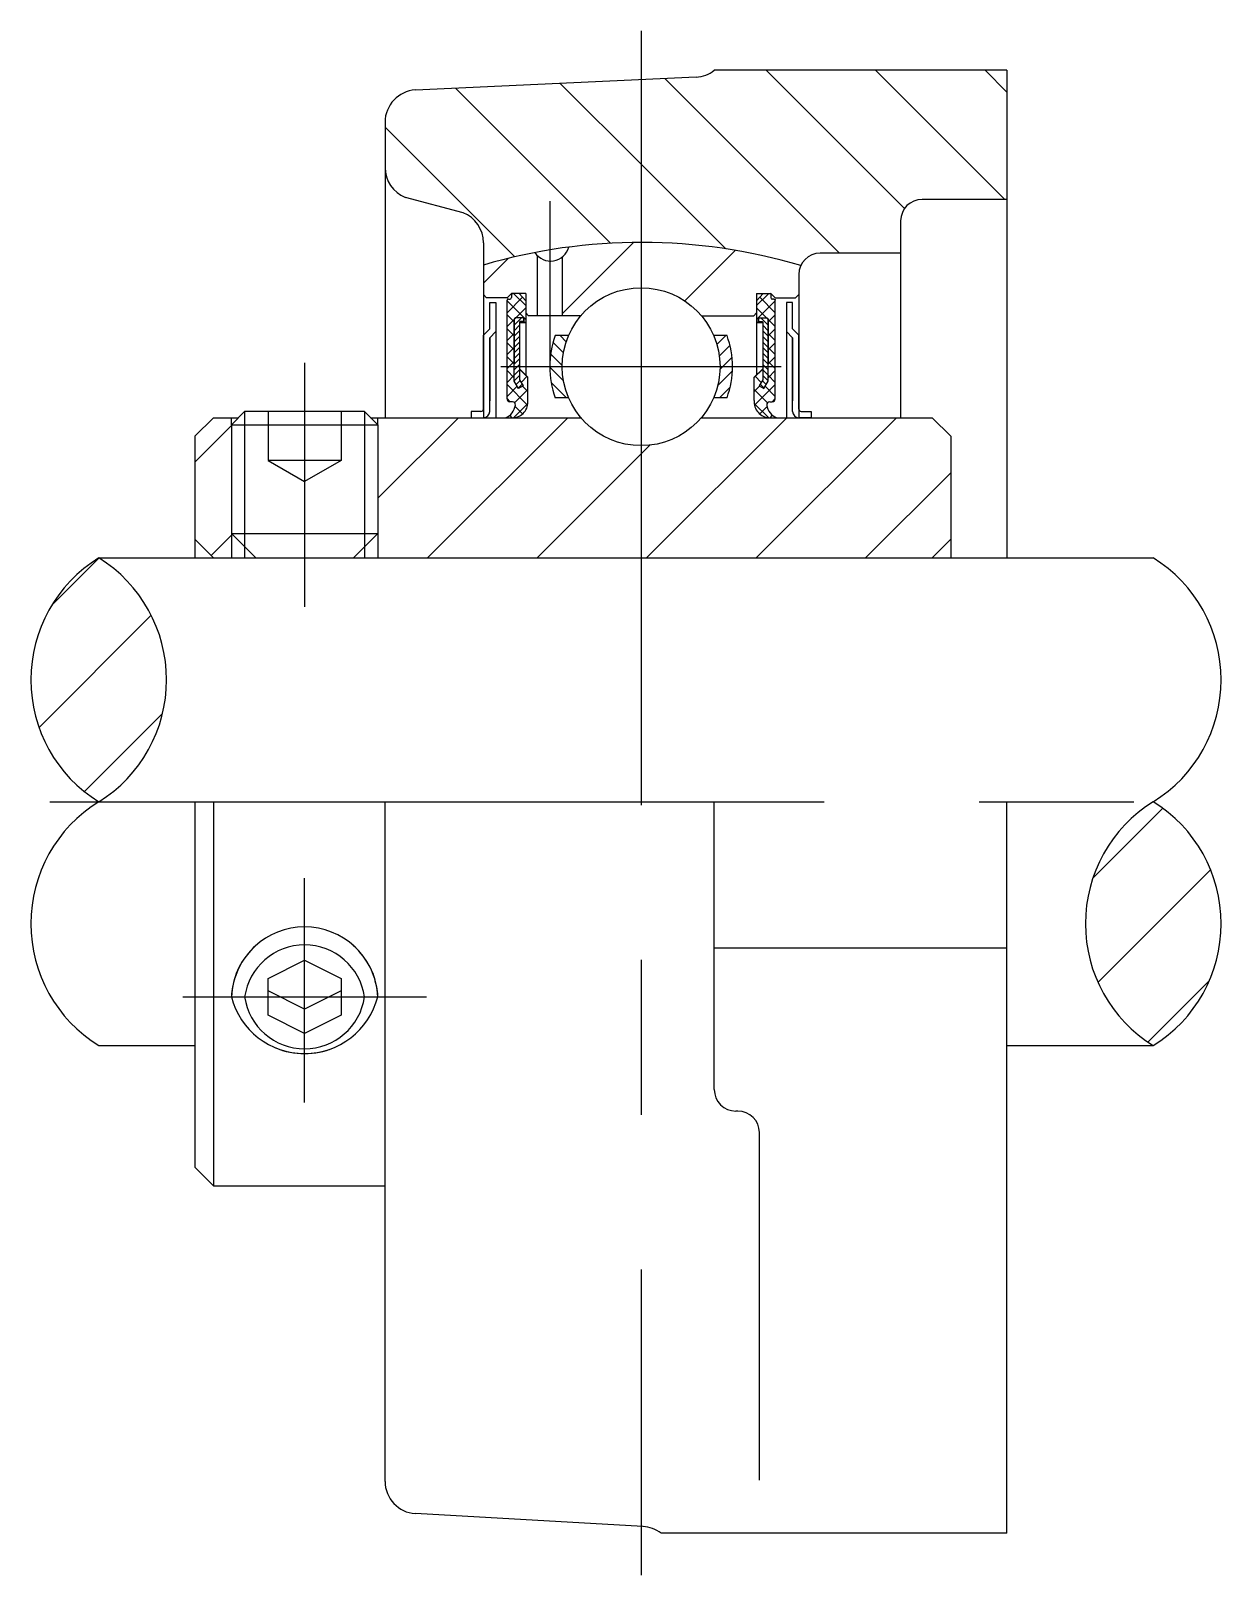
# Model space of a CAD drawing. Extents: x -59 to 146, y -79 to 32.
# Drawn here: x 97 to 145.8, y -31.7 to 31.6 of the extents above; entities that cross this region are included whole.
import ezdxf

# ---------------------------------------------------------------- set-up
doc = ezdxf.new("R2010")
doc.units = 0
for name, pattern in [('CENTER', [50.8, 31.75, -6.35, 6.35, -6.35]), ('DASHED', [19.05, 12.7, -6.35]), ('PHANTOM', [63.5, 31.75, -6.35, 6.35, -6.35, 6.35, -6.35])]:
    doc.linetypes.add(name, pattern=pattern)
doc.layers.get('0').update_dxf_attribs({"linetype": 'CONTINUOUS'})
doc.layers.add('CENTER', color=1, linetype='CENTER')

msp = doc.modelspace()

# ---------------------------------------------------------------- linework, layer by layer
at = {"color": 7, "linetype": 'CONTINUOUS'}
for p, q in [((137.029, 30), (125.029, 30)), ((137.029, 30), (137.029, 10)), ((124.288, 29.719), (112.774, 29.191)), ((111.529, 27.87), (111.529, 15.753)), ((114.732, 24.156), (112.361, 24.787)), ((137.029, 24.706), (133.554, 24.706)), ((132.671, 23.824), (132.671, 15.753)), ((115.564, 22.927), (115.564, 15.753)), ((117.783, 19.933), (117.783, 22.393)), ((118.803, 19.933), (118.803, 22.351)), ((132.671, 22.5), (129.376, 22.5)), ((128.493, 21.618), (128.493, 15.753)), ((115.691, 20.673), (115.564, 20.8)), ((116.532, 20.673), (115.691, 20.673)), ((115.818, 19.392), (115.818, 20.483)), ((115.818, 20.483), (116.071, 20.483)), ((115.818, 19.678), (115.818, 20.324)), ((116.071, 20.483), (116.071, 15.753)), ((116.529, 18.035), (116.529, 20.576)), ((116.529, 16.527), (116.529, 20.576)), ((116.711, 20.851), (116.532, 20.673)), ((116.59, 20.615), (116.567, 20.615)), ((116.59, 20.615), (116.65, 20.615)), ((117.297, 20.851), (116.711, 20.851)), ((116.711, 20.851), (116.711, 20.675)), ((117.025, 20.851), (116.753, 20.851)), ((117.025, 20.851), (117.297, 20.546)), ((117.297, 20.851), (117.297, 17.507)), ((117.297, 20.546), (117.297, 19.655)), ((126.76, 20.851), (126.76, 17.507)), ((126.76, 20.851), (127.346, 20.851)), ((127.032, 20.851), (126.76, 20.546)), ((126.76, 20.546), (126.76, 19.655)), ((127.032, 20.851), (127.304, 20.851)), ((127.346, 20.851), (127.525, 20.673)), ((127.346, 20.851), (127.346, 20.675)), ((127.467, 20.615), (127.407, 20.615)), ((127.467, 20.615), (127.49, 20.615)), ((127.525, 20.673), (128.366, 20.673)), ((127.528, 16.527), (127.528, 20.576)), ((127.528, 18.035), (127.528, 20.576)), ((127.986, 20.483), (127.986, 15.753)), ((128.239, 20.483), (127.986, 20.483)), ((128.239, 19.392), (128.239, 20.483)), ((128.239, 19.678), (128.239, 20.324)), ((128.366, 20.673), (128.493, 20.8)), ((116.822, 17.251), (116.822, 19.77)), ((116.822, 19.77), (116.822, 17.949)), ((117.218, 19.85), (116.902, 19.85)), ((117.218, 19.85), (116.902, 19.85)), ((117.043, 19.67), (117.043, 17.318)), ((117.043, 19.664), (117.043, 19.581)), ((117.043, 19.655), (117.297, 19.655)), ((117.297, 19.655), (117.043, 19.655)), ((117.218, 19.696), (117.075, 19.696)), ((117.218, 19.696), (117.218, 19.85)), ((117.218, 19.85), (117.218, 19.696)), ((117.297, 20.048), (117.412, 19.933)), ((119.557, 19.933), (117.412, 19.933)), ((124.501, 19.933), (126.645, 19.933)), ((126.76, 20.048), (126.645, 19.933)), ((126.76, 19.655), (127.014, 19.655)), ((127.014, 19.655), (126.76, 19.655)), ((126.839, 19.85), (126.839, 19.696)), ((126.839, 19.85), (127.155, 19.85)), ((126.839, 19.85), (127.155, 19.85)), ((126.839, 19.696), (126.839, 19.85)), ((126.839, 19.696), (126.982, 19.696)), ((127.014, 19.67), (127.014, 17.318)), ((127.014, 19.664), (127.014, 19.581)), ((127.235, 19.77), (127.235, 17.949)), ((127.235, 17.251), (127.235, 19.77)), ((115.818, 19.392), (115.564, 19.138)), ((115.564, 16.108), (115.564, 19.138)), ((115.818, 19.033), (116.071, 19.287)), ((115.818, 16.007), (115.818, 19.033)), ((115.818, 16.55), (115.818, 19.033)), ((115.818, 16.55), (115.818, 19.033)), ((115.818, 19.033), (115.818, 16.449)), ((119.053, 19.118), (118.505, 19.118)), ((125.552, 19.118), (125.004, 19.118)), ((128.239, 19.033), (127.986, 19.287)), ((128.239, 19.392), (128.493, 19.138)), ((128.239, 19.033), (128.239, 16.449)), ((128.239, 16.007), (128.239, 19.033)), ((128.239, 16.55), (128.239, 19.033)), ((128.239, 16.55), (128.239, 19.033)), ((128.493, 16.108), (128.493, 19.138)), ((117.386, 17.418), (117.043, 17.761)), ((126.671, 17.418), (127.014, 17.761)), ((116.996, 16.951), (116.822, 17.251)), ((117.043, 17.318), (117.043, 17.311)), ((117.043, 17.311), (117.19, 17.056)), ((117.386, 16.459), (117.386, 17.418)), ((126.671, 16.459), (126.671, 17.418)), ((127.014, 17.311), (126.867, 17.056)), ((127.014, 17.318), (127.014, 17.311)), ((127.061, 16.951), (127.235, 17.251)), ((117.19, 17.056), (116.996, 16.951)), ((119.053, 16.569), (118.505, 16.569)), ((125.552, 16.569), (125.004, 16.569)), ((126.867, 17.056), (127.061, 16.951)), ((105.77, 16), (105.229, 15.458)), ((110.687, 16), (105.77, 16)), ((110.687, 16), (111.229, 15.458)), ((115.462, 16.007), (115.056, 16.007)), ((115.056, 16.007), (115.056, 15.753)), ((116.754, 16.406), (116.65, 16.406)), ((127.303, 16.406), (127.407, 16.406)), ((128.595, 16.007), (129.001, 16.007)), ((129.001, 16.007), (129.001, 15.753)), ((103.729, 14.988), (104.493, 15.753)), ((104.493, 15.753), (105.523, 15.753)), ((105.229, 15.458), (111.229, 15.458)), ((105.229, 15.458), (105.229, 11)), ((110.934, 15.753), (119.557, 15.753)), ((111.229, 15.458), (111.229, 11)), ((115.056, 15.753), (115.564, 15.753)), ((124.501, 15.753), (133.964, 15.753)), ((129.001, 15.753), (128.493, 15.753)), ((133.964, 15.753), (134.729, 14.988)), ((103.729, 14.988), (103.729, 10)), ((134.729, 14.988), (134.729, 10)), ((105.229, 11), (111.229, 11)), ((105.229, 11), (106.229, 10)), ((111.229, 11), (110.229, 10)), ((103.729, 10.765), (104.493, 10)), ((105.77, 10.458), (105.77, 10)), ((110.687, 10.458), (110.687, 10)), ((133.964, 10), (134.729, 10.765)), ((103.729, 10), (137.029, 10)), ((104.493, 10), (133.964, 10)), ((103.729, 0), (103.729, -14.988)), ((104.493, 0), (104.493, -15.753)), ((111.529, -27.87), (111.529, 0)), ((125.029, -11.803), (125.029, 0)), ((137.029, -30), (137.029, 0)), ((106.729, -7.25), (108.229, -6.5)), ((108.229, -6.5), (109.729, -7.25)), ((106.729, -8.75), (106.729, -7.25)), ((109.729, -7.25), (109.729, -8.75)), ((105.229, -7.876), (105.229, -8)), ((108.229, -8.5), (106.729, -7.75)), ((109.729, -7.75), (108.229, -8.5)), ((111.229, -8), (111.229, -7.876)), ((108.229, -9.5), (106.729, -8.75)), ((108.229, -9.5), (108.229, -8.5)), ((109.729, -8.75), (108.229, -9.5)), ((125.999, -12.685), (125.911, -12.685)), ((126.881, -27.826), (126.881, -13.568)), ((103.729, -14.988), (104.493, -15.753)), ((104.493, -15.753), (111.529, -15.753)), ((122.106, -29.719), (112.774, -29.191)), ((137.029, -30), (122.847, -30))]:
    msp.add_line(p, q, dxfattribs=at)
at = {"color": 3, "linetype": 'CONTINUOUS'}
for p, q in [((132.828, 24.326), (127.154, 30)), ((136.939, 24.706), (131.645, 30)), ((137.029, 29.106), (136.135, 30)), ((120.777, 22.907), (114.418, 29.266)), ((122.029, 26.146), (118.711, 29.463)), ((130.164, 22.5), (123.004, 29.66)), ((116.846, 22.348), (111.529, 27.665)), ((125.497, 22.678), (122.029, 26.146)), ((118.803, 20.02), (121.722, 22.939)), ((115.564, 21.271), (116.577, 22.284)), ((123.815, 20.543), (125.887, 22.614)), ((116.529, 20.058), (117.165, 20.694)), ((117.297, 19.775), (116.529, 20.543)), ((116.711, 20.812), (116.75, 20.851)), ((117.297, 20.348), (116.794, 20.851)), ((126.76, 20.348), (127.263, 20.851)), ((126.76, 19.775), (127.528, 20.543)), ((127.528, 20.058), (126.892, 20.694)), ((127.346, 20.812), (127.307, 20.851)), ((116.822, 19.678), (116.529, 19.971)), ((116.529, 19.486), (116.823, 19.78)), ((116.822, 19.55), (117.122, 19.85)), ((116.823, 19.78), (116.892, 19.849)), ((116.892, 19.849), (117.297, 20.254)), ((117.197, 19.696), (117.218, 19.717)), ((117.271, 19.655), (117.297, 19.682)), ((127.165, 19.849), (126.76, 20.254)), ((126.786, 19.655), (126.76, 19.682)), ((126.86, 19.696), (126.839, 19.717)), ((127.235, 19.55), (126.935, 19.85)), ((127.234, 19.78), (127.165, 19.849)), ((127.528, 19.486), (127.234, 19.78)), ((127.235, 19.678), (127.528, 19.971)), ((116.822, 19.105), (116.529, 19.398)), ((116.529, 18.914), (116.822, 19.207)), ((116.822, 19.321), (117.043, 19.542)), ((116.822, 19.092), (117.043, 19.313)), ((116.822, 18.864), (117.043, 19.084)), ((118.958, 18.87), (118.71, 19.118)), ((125.135, 18.753), (125.5, 19.118)), ((127.235, 19.321), (127.014, 19.542)), ((127.235, 19.092), (127.014, 19.313)), ((127.235, 18.864), (127.014, 19.084)), ((127.235, 19.105), (127.528, 19.398)), ((127.528, 18.914), (127.235, 19.207)), ((116.822, 18.533), (116.529, 18.826)), ((116.529, 18.342), (116.822, 18.635)), ((116.822, 18.635), (117.043, 18.855)), ((116.822, 18.406), (117.043, 18.627)), ((116.822, 18.177), (117.043, 18.398)), ((118.842, 18.414), (118.416, 18.839)), ((125.236, 18.281), (125.672, 18.717)), ((127.235, 18.635), (127.014, 18.855)), ((127.235, 18.406), (127.014, 18.627)), ((127.235, 18.177), (127.014, 18.398)), ((127.235, 18.533), (127.528, 18.826)), ((127.528, 18.342), (127.235, 18.635)), ((116.822, 17.961), (116.529, 18.254)), ((116.529, 17.769), (116.822, 18.062)), ((116.822, 17.948), (117.043, 18.169)), ((116.822, 17.719), (117.043, 17.94)), ((117.386, 17.398), (117.043, 17.74)), ((117.043, 17.711), (117.068, 17.736)), ((118.843, 17.268), (118.282, 17.829)), ((118.792, 17.892), (118.318, 18.365)), ((125.264, 17.737), (125.37, 17.843)), ((125.37, 17.843), (125.756, 18.229)), ((126.671, 17.398), (127.014, 17.74)), ((127.014, 17.711), (126.989, 17.736)), ((127.235, 17.948), (127.014, 18.169)), ((127.235, 17.719), (127.014, 17.94)), ((127.235, 17.961), (127.528, 18.254)), ((127.528, 17.769), (127.235, 18.062)), ((116.822, 17.389), (116.529, 17.682)), ((116.529, 17.197), (116.822, 17.49)), ((117.376, 16.263), (116.529, 17.109)), ((116.822, 17.49), (117.043, 17.711)), ((116.822, 17.261), (117.043, 17.482)), ((116.902, 17.112), (117.064, 17.274)), ((116.986, 16.967), (117.148, 17.129)), ((117.106, 17.202), (117.354, 17.45)), ((118.97, 16.569), (118.337, 17.202)), ((125.173, 17.073), (125.772, 17.672)), ((126.681, 16.263), (127.528, 17.109)), ((126.951, 17.202), (126.703, 17.45)), ((127.071, 16.967), (126.909, 17.129)), ((127.155, 17.112), (126.993, 17.274)), ((127.235, 17.49), (127.014, 17.711)), ((127.235, 17.261), (127.014, 17.482)), ((127.235, 17.389), (127.528, 17.682)), ((127.528, 17.197), (127.235, 17.49)), ((116.529, 16.625), (116.944, 17.04)), ((116.66, 16.406), (116.529, 16.537)), ((116.843, 16.366), (117.386, 16.909)), ((117.386, 16.825), (117.168, 17.043)), ((125.24, 16.569), (125.682, 17.01)), ((126.671, 16.825), (126.889, 17.043)), ((127.214, 16.366), (126.671, 16.909)), ((127.528, 16.625), (127.113, 17.04)), ((127.397, 16.406), (127.528, 16.537)), ((105.77, 16), (105.77, 10.458)), ((110.687, 16), (110.687, 10.458)), ((116.741, 15.753), (116.641, 15.853)), ((116.804, 15.755), (117.387, 16.338)), ((117.162, 15.904), (116.862, 16.205)), ((127.253, 15.755), (126.67, 16.338)), ((126.895, 15.904), (127.195, 16.205)), ((127.316, 15.753), (127.416, 15.853)), ((103.729, 13.926), (105.229, 15.426)), ((105.229, 15.458), (105.229, 15.753)), ((111.229, 15.458), (111.229, 15.753)), ((111.229, 12.446), (114.536, 15.753)), ((113.273, 10), (119.026, 15.753)), ((122.253, 10), (128.006, 15.753)), ((126.743, 10), (132.496, 15.753)), ((122.029, 14.265), (122.389, 14.626)), ((117.763, 10), (122.029, 14.265)), ((131.233, 10), (134.729, 13.495)), ((104.393, 10.1), (105.229, 10.936)), ((105.229, 11), (105.229, 10)), ((111.229, 11), (111.229, 10))]:
    msp.add_line(p, q, dxfattribs=at)
at = {"color": 3, "linetype": 'DASHED'}
for p, q in [((106.729, 16), (106.729, 14)), ((108.229, 16), (108.229, 14)), ((109.729, 16), (109.729, 14)), ((109.729, 14), (106.729, 14)), ((106.729, 14), (108.229, 13.134)), ((109.729, 14), (108.229, 13.134)), ((137.029, -6), (125.029, -6))]:
    msp.add_line(p, q, dxfattribs=at)
at = {"color": 3, "linetype": 'PHANTOM'}
for p, q in [((97.861, 8.058), (99.796, 9.994)), ((99.786, 10), (103.729, 10)), ((137.029, 10), (143.032, 10)), ((97.338, 3.045), (101.94, 7.647)), ((99.199, 0.416), (102.405, 3.622)), ((140.554, -3.13), (143.421, -0.263)), ((140.765, -7.409), (145.384, -2.79)), ((142.809, -9.855), (145.333, -7.332)), ((99.786, -10), (103.729, -10)), ((137.029, -10), (143.032, -10))]:
    msp.add_line(p, q, dxfattribs=at)
at = {"color": 7, "linetype": 'CONTINUOUS'}
for points in [[(116.567, 20.615, 0), (116.567, 20.615, 0), (116.567, 20.615, 0), (116.566, 20.615, 0), (116.566, 20.614, 0), (116.565, 20.614, 0), (116.565, 20.614, 0), (116.564, 20.614, 0), (116.564, 20.614, 0), (116.563, 20.614, 0), (116.563, 20.614, 0), (116.562, 20.614, 0), (116.562, 20.614, 0), (116.561, 20.614, 0), (116.561, 20.614, 0), (116.56, 20.614, 0), (116.56, 20.614, 0), (116.56, 20.614, 0), (116.559, 20.614, 0), (116.559, 20.614, 0), (116.558, 20.613, 0), (116.558, 20.613, 0), (116.557, 20.613, 0), (116.557, 20.613, 0), (116.556, 20.613, 0), (116.556, 20.613, 0), (116.556, 20.613, 0), (116.555, 20.613, 0), (116.555, 20.612, 0), (116.554, 20.612, 0), (116.554, 20.612, 0), (116.553, 20.612, 0), (116.553, 20.612, 0), (116.552, 20.611, 0), (116.552, 20.611, 0), (116.552, 20.611, 0), (116.551, 20.611, 0), (116.551, 20.611, 0), (116.55, 20.61, 0), (116.55, 20.61, 0), (116.55, 20.61, 0), (116.549, 20.61, 0), (116.549, 20.61, 0), (116.548, 20.609, 0), (116.548, 20.609, 0), (116.547, 20.609, 0), (116.547, 20.609, 0), (116.547, 20.608, 0), (116.546, 20.608, 0), (116.546, 20.608, 0), (116.546, 20.608, 0), (116.545, 20.607, 0), (116.545, 20.607, 0), (116.544, 20.607, 0), (116.544, 20.607, 0), (116.544, 20.606, 0), (116.543, 20.606, 0), (116.543, 20.606, 0), (116.543, 20.605, 0), (116.542, 20.605, 0), (116.542, 20.605, 0), (116.542, 20.604, 0), (116.541, 20.604, 0), (116.541, 20.604, 0), (116.541, 20.603, 0), (116.54, 20.603, 0), (116.54, 20.603, 0), (116.54, 20.602, 0), (116.539, 20.602, 0), (116.539, 20.602, 0), (116.539, 20.601, 0), (116.538, 20.601, 0), (116.538, 20.601, 0), (116.538, 20.6, 0), (116.537, 20.6, 0), (116.537, 20.6, 0), (116.537, 20.599, 0), (116.537, 20.599, 0), (116.536, 20.598, 0), (116.536, 20.598, 0), (116.536, 20.598, 0), (116.536, 20.597, 0), (116.535, 20.597, 0), (116.535, 20.596, 0), (116.535, 20.596, 0), (116.535, 20.596, 0), (116.534, 20.595, 0), (116.534, 20.595, 0), (116.534, 20.595, 0), (116.534, 20.594, 0), (116.533, 20.594, 0), (116.533, 20.593, 0), (116.533, 20.593, 0), (116.533, 20.592, 0), (116.533, 20.592, 0), (116.532, 20.591, 0), (116.532, 20.591, 0), (116.532, 20.591, 0), (116.532, 20.59, 0), (116.532, 20.59, 0), (116.532, 20.589, 0), (116.531, 20.589, 0), (116.531, 20.588, 0), (116.531, 20.588, 0), (116.531, 20.588, 0), (116.531, 20.587, 0), (116.531, 20.587, 0), (116.531, 20.586, 0), (116.531, 20.586, 0), (116.53, 20.585, 0), (116.53, 20.585, 0), (116.53, 20.584, 0), (116.53, 20.584, 0), (116.53, 20.584, 0), (116.53, 20.583, 0), (116.53, 20.583, 0), (116.53, 20.582, 0), (116.53, 20.582, 0), (116.53, 20.581, 0), (116.53, 20.581, 0), (116.53, 20.58, 0), (116.53, 20.58, 0), (116.529, 20.579, 0), (116.529, 20.579, 0), (116.529, 20.578, 0), (116.529, 20.578, 0), (116.529, 20.577, 0), (116.529, 20.577, 0), (116.529, 20.576, 0)], [(127.49, 20.615, 0), (127.49, 20.615, 0), (127.491, 20.615, 0), (127.491, 20.615, 0), (127.491, 20.614, 0), (127.492, 20.614, 0), (127.492, 20.614, 0), (127.493, 20.614, 0), (127.493, 20.614, 0), (127.494, 20.614, 0), (127.494, 20.614, 0), (127.495, 20.614, 0), (127.495, 20.614, 0), (127.496, 20.614, 0), (127.496, 20.614, 0), (127.497, 20.614, 0), (127.497, 20.614, 0), (127.497, 20.614, 0), (127.498, 20.614, 0), (127.498, 20.614, 0), (127.499, 20.613, 0), (127.499, 20.613, 0), (127.5, 20.613, 0), (127.5, 20.613, 0), (127.501, 20.613, 0), (127.501, 20.613, 0), (127.502, 20.613, 0), (127.502, 20.613, 0), (127.502, 20.612, 0), (127.503, 20.612, 0), (127.503, 20.612, 0), (127.504, 20.612, 0), (127.504, 20.612, 0), (127.505, 20.611, 0), (127.505, 20.611, 0), (127.505, 20.611, 0), (127.506, 20.611, 0), (127.506, 20.611, 0), (127.507, 20.61, 0), (127.507, 20.61, 0), (127.508, 20.61, 0), (127.508, 20.61, 0), (127.508, 20.61, 0), (127.509, 20.609, 0), (127.509, 20.609, 0), (127.51, 20.609, 0), (127.51, 20.609, 0), (127.51, 20.608, 0), (127.511, 20.608, 0), (127.511, 20.608, 0), (127.512, 20.608, 0), (127.512, 20.607, 0), (127.512, 20.607, 0), (127.513, 20.607, 0), (127.513, 20.607, 0), (127.513, 20.606, 0), (127.514, 20.606, 0), (127.514, 20.606, 0), (127.514, 20.605, 0), (127.515, 20.605, 0), (127.515, 20.605, 0), (127.516, 20.604, 0), (127.516, 20.604, 0), (127.516, 20.604, 0), (127.517, 20.603, 0), (127.517, 20.603, 0), (127.517, 20.603, 0), (127.518, 20.602, 0), (127.518, 20.602, 0), (127.518, 20.602, 0), (127.518, 20.601, 0), (127.519, 20.601, 0), (127.519, 20.601, 0), (127.519, 20.6, 0), (127.52, 20.6, 0), (127.52, 20.6, 0), (127.52, 20.599, 0), (127.52, 20.599, 0), (127.521, 20.598, 0), (127.521, 20.598, 0), (127.521, 20.598, 0), (127.522, 20.597, 0), (127.522, 20.597, 0), (127.522, 20.596, 0), (127.522, 20.596, 0), (127.523, 20.596, 0), (127.523, 20.595, 0), (127.523, 20.595, 0), (127.523, 20.595, 0), (127.523, 20.594, 0), (127.524, 20.594, 0), (127.524, 20.593, 0), (127.524, 20.593, 0), (127.524, 20.592, 0), (127.524, 20.592, 0), (127.525, 20.591, 0), (127.525, 20.591, 0), (127.525, 20.591, 0), (127.525, 20.59, 0), (127.525, 20.59, 0), (127.525, 20.589, 0), (127.526, 20.589, 0), (127.526, 20.588, 0), (127.526, 20.588, 0), (127.526, 20.588, 0), (127.526, 20.587, 0), (127.526, 20.587, 0), (127.526, 20.586, 0), (127.527, 20.586, 0), (127.527, 20.585, 0), (127.527, 20.585, 0), (127.527, 20.584, 0), (127.527, 20.584, 0), (127.527, 20.584, 0), (127.527, 20.583, 0), (127.527, 20.583, 0), (127.527, 20.582, 0), (127.527, 20.582, 0), (127.527, 20.581, 0), (127.527, 20.581, 0), (127.528, 20.58, 0), (127.528, 20.58, 0), (127.528, 20.579, 0), (127.528, 20.579, 0), (127.528, 20.578, 0), (127.528, 20.578, 0), (127.528, 20.577, 0), (127.528, 20.577, 0), (127.528, 20.576, 0)], [(116.902, 19.85, 0), (116.901, 19.85, 0), (116.9, 19.85, 0), (116.899, 19.85, 0), (116.898, 19.85, 0), (116.897, 19.85, 0), (116.896, 19.85, 0), (116.895, 19.849, 0), (116.894, 19.849, 0), (116.893, 19.849, 0), (116.892, 19.849, 0), (116.891, 19.849, 0), (116.89, 19.849, 0), (116.889, 19.849, 0), (116.888, 19.849, 0), (116.887, 19.848, 0), (116.886, 19.848, 0), (116.885, 19.848, 0), (116.884, 19.848, 0), (116.883, 19.848, 0), (116.882, 19.847, 0), (116.882, 19.847, 0), (116.881, 19.847, 0), (116.88, 19.847, 0), (116.879, 19.846, 0), (116.878, 19.846, 0), (116.877, 19.846, 0), (116.876, 19.846, 0), (116.875, 19.845, 0), (116.874, 19.845, 0), (116.873, 19.845, 0), (116.872, 19.844, 0), (116.871, 19.844, 0), (116.87, 19.843, 0), (116.87, 19.843, 0), (116.869, 19.843, 0), (116.868, 19.842, 0), (116.867, 19.842, 0), (116.866, 19.841, 0), (116.865, 19.841, 0), (116.864, 19.84, 0), (116.863, 19.84, 0), (116.863, 19.84, 0), (116.862, 19.839, 0), (116.861, 19.838, 0), (116.86, 19.838, 0), (116.859, 19.837, 0), (116.858, 19.837, 0), (116.858, 19.836, 0), (116.857, 19.836, 0), (116.856, 19.835, 0), (116.855, 19.835, 0), (116.854, 19.834, 0), (116.854, 19.834, 0), (116.853, 19.833, 0), (116.852, 19.832, 0), (116.851, 19.832, 0), (116.851, 19.831, 0), (116.85, 19.831, 0), (116.849, 19.83, 0), (116.848, 19.829, 0), (116.848, 19.829, 0), (116.847, 19.828, 0), (116.846, 19.827, 0), (116.846, 19.826, 0), (116.845, 19.826, 0), (116.844, 19.825, 0), (116.844, 19.824, 0), (116.843, 19.824, 0), (116.842, 19.823, 0), (116.842, 19.822, 0), (116.841, 19.822, 0), (116.84, 19.821, 0), (116.84, 19.82, 0), (116.839, 19.819, 0), (116.839, 19.819, 0), (116.838, 19.818, 0), (116.837, 19.817, 0), (116.837, 19.816, 0), (116.836, 19.815, 0), (116.836, 19.814, 0), (116.835, 19.814, 0), (116.835, 19.813, 0), (116.834, 19.812, 0), (116.834, 19.811, 0), (116.833, 19.81, 0), (116.833, 19.81, 0), (116.832, 19.809, 0), (116.832, 19.808, 0), (116.831, 19.807, 0), (116.831, 19.806, 0), (116.83, 19.805, 0), (116.83, 19.804, 0), (116.83, 19.803, 0), (116.829, 19.803, 0), (116.829, 19.802, 0), (116.828, 19.801, 0), (116.828, 19.8, 0), (116.828, 19.799, 0), (116.827, 19.798, 0), (116.827, 19.797, 0), (116.827, 19.796, 0), (116.826, 19.795, 0), (116.826, 19.794, 0), (116.826, 19.794, 0), (116.826, 19.793, 0), (116.825, 19.792, 0), (116.825, 19.791, 0), (116.825, 19.79, 0), (116.825, 19.789, 0), (116.824, 19.788, 0), (116.824, 19.787, 0), (116.824, 19.786, 0), (116.824, 19.785, 0), (116.824, 19.784, 0), (116.823, 19.783, 0), (116.823, 19.782, 0), (116.823, 19.781, 0), (116.823, 19.78, 0), (116.823, 19.779, 0), (116.823, 19.778, 0), (116.823, 19.777, 0), (116.823, 19.776, 0), (116.823, 19.775, 0), (116.822, 19.774, 0), (116.822, 19.773, 0), (116.822, 19.772, 0), (116.822, 19.771, 0), (116.822, 19.77, 0)], [(117.075, 19.696, 0), (117.075, 19.696, 0), (117.074, 19.696, 0), (117.074, 19.696, 0), (117.073, 19.696, 0), (117.073, 19.696, 0), (117.073, 19.696, 0), (117.072, 19.696, 0), (117.072, 19.696, 0), (117.071, 19.696, 0), (117.071, 19.696, 0), (117.071, 19.696, 0), (117.07, 19.695, 0), (117.07, 19.695, 0), (117.07, 19.695, 0), (117.069, 19.695, 0), (117.069, 19.695, 0), (117.068, 19.695, 0), (117.068, 19.695, 0), (117.068, 19.695, 0), (117.067, 19.695, 0), (117.067, 19.695, 0), (117.066, 19.695, 0), (117.066, 19.695, 0), (117.066, 19.695, 0), (117.065, 19.694, 0), (117.065, 19.694, 0), (117.065, 19.694, 0), (117.064, 19.694, 0), (117.064, 19.694, 0), (117.064, 19.694, 0), (117.063, 19.694, 0), (117.063, 19.694, 0), (117.062, 19.693, 0), (117.062, 19.693, 0), (117.062, 19.693, 0), (117.061, 19.693, 0), (117.061, 19.693, 0), (117.061, 19.692, 0), (117.06, 19.692, 0), (117.06, 19.692, 0), (117.06, 19.692, 0), (117.059, 19.692, 0), (117.059, 19.692, 0), (117.059, 19.691, 0), (117.058, 19.691, 0), (117.058, 19.691, 0), (117.058, 19.691, 0), (117.057, 19.691, 0), (117.057, 19.69, 0), (117.057, 19.69, 0), (117.056, 19.69, 0), (117.056, 19.69, 0), (117.056, 19.689, 0), (117.055, 19.689, 0), (117.055, 19.689, 0), (117.055, 19.689, 0), (117.055, 19.688, 0), (117.054, 19.688, 0), (117.054, 19.688, 0), (117.054, 19.688, 0), (117.053, 19.687, 0), (117.053, 19.687, 0), (117.053, 19.687, 0), (117.053, 19.687, 0), (117.052, 19.686, 0), (117.052, 19.686, 0), (117.052, 19.686, 0), (117.051, 19.686, 0), (117.051, 19.685, 0), (117.051, 19.685, 0), (117.051, 19.685, 0), (117.05, 19.684, 0), (117.05, 19.684, 0), (117.05, 19.684, 0), (117.05, 19.683, 0), (117.049, 19.683, 0), (117.049, 19.683, 0), (117.049, 19.682, 0), (117.049, 19.682, 0), (117.049, 19.682, 0), (117.048, 19.681, 0), (117.048, 19.681, 0), (117.048, 19.681, 0), (117.048, 19.68, 0), (117.048, 19.68, 0), (117.047, 19.68, 0), (117.047, 19.68, 0), (117.047, 19.679, 0), (117.047, 19.679, 0), (117.047, 19.678, 0), (117.046, 19.678, 0), (117.046, 19.678, 0), (117.046, 19.677, 0), (117.046, 19.677, 0), (117.046, 19.677, 0), (117.046, 19.676, 0), (117.045, 19.676, 0), (117.045, 19.676, 0), (117.045, 19.675, 0), (117.045, 19.675, 0), (117.045, 19.674, 0), (117.045, 19.674, 0), (117.045, 19.674, 0), (117.045, 19.673, 0), (117.044, 19.673, 0), (117.044, 19.673, 0), (117.044, 19.672, 0), (117.044, 19.672, 0), (117.044, 19.672, 0), (117.044, 19.671, 0), (117.044, 19.671, 0), (117.044, 19.67, 0), (117.044, 19.67, 0), (117.044, 19.67, 0), (117.044, 19.669, 0), (117.044, 19.669, 0), (117.044, 19.668, 0), (117.043, 19.668, 0), (117.043, 19.668, 0), (117.043, 19.667, 0), (117.043, 19.667, 0), (117.043, 19.666, 0), (117.043, 19.666, 0), (117.043, 19.666, 0), (117.043, 19.665, 0), (117.043, 19.665, 0), (117.043, 19.665, 0), (117.043, 19.664, 0)], [(126.982, 19.696, 0), (126.983, 19.696, 0), (126.983, 19.696, 0), (126.983, 19.696, 0), (126.984, 19.696, 0), (126.984, 19.696, 0), (126.984, 19.696, 0), (126.985, 19.696, 0), (126.985, 19.696, 0), (126.986, 19.696, 0), (126.986, 19.696, 0), (126.986, 19.696, 0), (126.987, 19.695, 0), (126.987, 19.695, 0), (126.988, 19.695, 0), (126.988, 19.695, 0), (126.988, 19.695, 0), (126.989, 19.695, 0), (126.989, 19.695, 0), (126.989, 19.695, 0), (126.99, 19.695, 0), (126.99, 19.695, 0), (126.991, 19.695, 0), (126.991, 19.695, 0), (126.991, 19.695, 0), (126.992, 19.694, 0), (126.992, 19.694, 0), (126.992, 19.694, 0), (126.993, 19.694, 0), (126.993, 19.694, 0), (126.994, 19.694, 0), (126.994, 19.694, 0), (126.994, 19.694, 0), (126.995, 19.693, 0), (126.995, 19.693, 0), (126.995, 19.693, 0), (126.996, 19.693, 0), (126.996, 19.693, 0), (126.996, 19.692, 0), (126.997, 19.692, 0), (126.997, 19.692, 0), (126.997, 19.692, 0), (126.998, 19.692, 0), (126.998, 19.692, 0), (126.998, 19.691, 0), (126.999, 19.691, 0), (126.999, 19.691, 0), (126.999, 19.691, 0), (127, 19.691, 0), (127, 19.69, 0), (127, 19.69, 0), (127.001, 19.69, 0), (127.001, 19.69, 0), (127.001, 19.689, 0), (127.002, 19.689, 0), (127.002, 19.689, 0), (127.002, 19.689, 0), (127.003, 19.688, 0), (127.003, 19.688, 0), (127.003, 19.688, 0), (127.003, 19.688, 0), (127.004, 19.687, 0), (127.004, 19.687, 0), (127.004, 19.687, 0), (127.005, 19.687, 0), (127.005, 19.686, 0), (127.005, 19.686, 0), (127.005, 19.686, 0), (127.006, 19.686, 0), (127.006, 19.685, 0), (127.006, 19.685, 0), (127.006, 19.685, 0), (127.007, 19.684, 0), (127.007, 19.684, 0), (127.007, 19.684, 0), (127.007, 19.683, 0), (127.008, 19.683, 0), (127.008, 19.683, 0), (127.008, 19.682, 0), (127.008, 19.682, 0), (127.009, 19.682, 0), (127.009, 19.681, 0), (127.009, 19.681, 0), (127.009, 19.681, 0), (127.009, 19.68, 0), (127.01, 19.68, 0), (127.01, 19.68, 0), (127.01, 19.68, 0), (127.01, 19.679, 0), (127.01, 19.679, 0), (127.01, 19.678, 0), (127.011, 19.678, 0), (127.011, 19.678, 0), (127.011, 19.677, 0), (127.011, 19.677, 0), (127.011, 19.677, 0), (127.011, 19.676, 0), (127.012, 19.676, 0), (127.012, 19.676, 0), (127.012, 19.675, 0), (127.012, 19.675, 0), (127.012, 19.674, 0), (127.012, 19.674, 0), (127.012, 19.674, 0), (127.012, 19.673, 0), (127.013, 19.673, 0), (127.013, 19.673, 0), (127.013, 19.672, 0), (127.013, 19.672, 0), (127.013, 19.672, 0), (127.013, 19.671, 0), (127.013, 19.671, 0), (127.013, 19.67, 0), (127.013, 19.67, 0), (127.013, 19.67, 0), (127.013, 19.669, 0), (127.014, 19.669, 0), (127.014, 19.668, 0), (127.014, 19.668, 0), (127.014, 19.668, 0), (127.014, 19.667, 0), (127.014, 19.667, 0), (127.014, 19.666, 0), (127.014, 19.666, 0), (127.014, 19.666, 0), (127.014, 19.665, 0), (127.014, 19.665, 0), (127.014, 19.665, 0), (127.014, 19.664, 0)], [(127.155, 19.85, 0), (127.156, 19.85, 0), (127.157, 19.85, 0), (127.158, 19.85, 0), (127.159, 19.85, 0), (127.16, 19.85, 0), (127.161, 19.85, 0), (127.162, 19.849, 0), (127.163, 19.849, 0), (127.164, 19.849, 0), (127.165, 19.849, 0), (127.166, 19.849, 0), (127.167, 19.849, 0), (127.168, 19.849, 0), (127.169, 19.849, 0), (127.17, 19.848, 0), (127.171, 19.848, 0), (127.172, 19.848, 0), (127.173, 19.848, 0), (127.174, 19.848, 0), (127.175, 19.847, 0), (127.176, 19.847, 0), (127.176, 19.847, 0), (127.177, 19.847, 0), (127.178, 19.846, 0), (127.179, 19.846, 0), (127.18, 19.846, 0), (127.181, 19.846, 0), (127.182, 19.845, 0), (127.183, 19.845, 0), (127.184, 19.845, 0), (127.185, 19.844, 0), (127.186, 19.844, 0), (127.187, 19.843, 0), (127.187, 19.843, 0), (127.188, 19.843, 0), (127.189, 19.842, 0), (127.19, 19.842, 0), (127.191, 19.841, 0), (127.192, 19.841, 0), (127.193, 19.84, 0), (127.194, 19.84, 0), (127.194, 19.84, 0), (127.195, 19.839, 0), (127.196, 19.838, 0), (127.197, 19.838, 0), (127.198, 19.837, 0), (127.199, 19.837, 0), (127.199, 19.836, 0), (127.2, 19.836, 0), (127.201, 19.835, 0), (127.202, 19.835, 0), (127.203, 19.834, 0), (127.203, 19.834, 0), (127.204, 19.833, 0), (127.205, 19.832, 0), (127.206, 19.832, 0), (127.206, 19.831, 0), (127.207, 19.831, 0), (127.208, 19.83, 0), (127.209, 19.829, 0), (127.209, 19.829, 0), (127.21, 19.828, 0), (127.211, 19.827, 0), (127.211, 19.826, 0), (127.212, 19.826, 0), (127.213, 19.825, 0), (127.213, 19.824, 0), (127.214, 19.824, 0), (127.215, 19.823, 0), (127.215, 19.822, 0), (127.216, 19.822, 0), (127.217, 19.821, 0), (127.217, 19.82, 0), (127.218, 19.819, 0), (127.218, 19.819, 0), (127.219, 19.818, 0), (127.22, 19.817, 0), (127.22, 19.816, 0), (127.221, 19.815, 0), (127.221, 19.814, 0), (127.222, 19.814, 0), (127.222, 19.813, 0), (127.223, 19.812, 0), (127.223, 19.811, 0), (127.224, 19.81, 0), (127.224, 19.81, 0), (127.225, 19.809, 0), (127.225, 19.808, 0), (127.226, 19.807, 0), (127.226, 19.806, 0), (127.227, 19.805, 0), (127.227, 19.804, 0), (127.227, 19.803, 0), (127.228, 19.803, 0), (127.228, 19.802, 0), (127.229, 19.801, 0), (127.229, 19.8, 0), (127.229, 19.799, 0), (127.23, 19.798, 0), (127.23, 19.797, 0), (127.23, 19.796, 0), (127.231, 19.795, 0), (127.231, 19.794, 0), (127.231, 19.794, 0), (127.232, 19.793, 0), (127.232, 19.792, 0), (127.232, 19.791, 0), (127.232, 19.79, 0), (127.233, 19.789, 0), (127.233, 19.788, 0), (127.233, 19.787, 0), (127.233, 19.786, 0), (127.233, 19.785, 0), (127.234, 19.784, 0), (127.234, 19.783, 0), (127.234, 19.782, 0), (127.234, 19.781, 0), (127.234, 19.78, 0), (127.234, 19.779, 0), (127.234, 19.778, 0), (127.234, 19.777, 0), (127.234, 19.776, 0), (127.235, 19.775, 0), (127.235, 19.774, 0), (127.235, 19.773, 0), (127.235, 19.772, 0), (127.235, 19.771, 0), (127.235, 19.77, 0)]]:
    msp.add_polyline3d(points, dxfattribs=at)
msp.add_circle((122.029, 17.843), 3.237, dxfattribs=at)
for centre, radius, start, end in [((124.21, 31.04), 1.324, 273.36646, 308.18282), ((112.852, 27.87), 1.324, 93.36646, 180), ((112.852, 26.016), 1.324, 180, 248.19859), ((133.554, 23.824), 0.882, 90, 180), ((114.24, 22.927), 1.324, 0, 68.19859), ((122.029, 0), 22.941, 73.42099, 106.36745), ((118.317, 22.946), 0.769, 213.31009, 345.0662), ((129.376, 21.618), 0.882, 90, 180), ((116.65, 20.675), 0.0604, 270, 0), ((127.407, 20.675), 0.0604, 180, 270), ((122.029, 17.843), 3.747, 160.11484, 199.88516), ((122.029, 17.843), 3.747, 340.11484, 19.88516), ((116.65, 16.527), 0.121, 180, 270), ((127.407, 16.527), 0.121, 270, 0), ((115.462, 16.108), 0.102, 270, 0), ((115.564, 16.007), 0.254, 270, 0), ((116.246, 16.347), 0.632, 290.02006, 352.71352), ((116.754, 16.285), 0.121, 351.31685, 90), ((116.748, 16.393), 0.641, 272.16293, 5.87886), ((127.309, 16.393), 0.641, 174.12114, 267.83707), ((127.303, 16.285), 0.121, 90, 188.68315), ((127.811, 16.347), 0.632, 187.28648, 249.97994), ((128.493, 16.007), 0.254, 180, 270), ((128.595, 16.108), 0.102, 180, 270), ((108.229, -8.134), 3.003, 131.65778, 177.4392), ((108.229, -8.134), 3.003, 2.5608, 48.34222), ((108.229, -7.23), 3.097, 194.39313, 345.60687), ((125.911, -11.803), 0.882, 180, 270), ((125.999, -13.568), 0.882, 0, 90), ((112.852, -27.87), 1.324, 180, 266.63354), ((122.029, -31.04), 1.324, 51.81718, 86.63354)]:
    msp.add_arc(centre, radius, start, end, dxfattribs=at)
at = {"color": 3, "linetype": 'PHANTOM'}
for centre, start, end in [((102.887, 5), 121.80638, 238.19362), ((96.685, 5), 301.80638, 58.19362), ((139.931, 5), 301.80638, 58.19362), ((102.887, -5), 121.80638, 238.19362), ((146.133, -5), 121.80638, 238.19362), ((139.931, -5), 301.80638, 58.19362)]:
    msp.add_arc(centre, 5.884, start, end, dxfattribs=at)
at = {"color": 3, "linetype": 'CONTINUOUS'}
for centre, radius, start, end in [((108.229, -8.146), 3.012, 5.14068, 174.85932), ((108.229, -8.355), 2.484, 8.21319, 171.78681), ((108.229, -7.645), 2.484, 188.21321, 351.7868), ((108.229, -7.27), 3.061, 247.12359, 292.87641)]:
    msp.add_arc(centre, radius, start, end, dxfattribs=at)
at = {"layer": 'CENTER', "color": 1, "linetype": 'CENTER'}
for p, q in [((122.029, 31.615), (122.029, -31.715)), ((118.293, 17.933), (118.293, 24.635)), ((108.229, 18), (108.229, 8)), ((127.776, 17.843), (116.281, 17.843)), ((97.786, 0), (145.032, 0)), ((108.229, -12.33), (108.229, -3.134)), ((103.229, -8), (113.229, -8))]:
    msp.add_line(p, q, dxfattribs=at)

doc.saveas('drawing.dxf')
